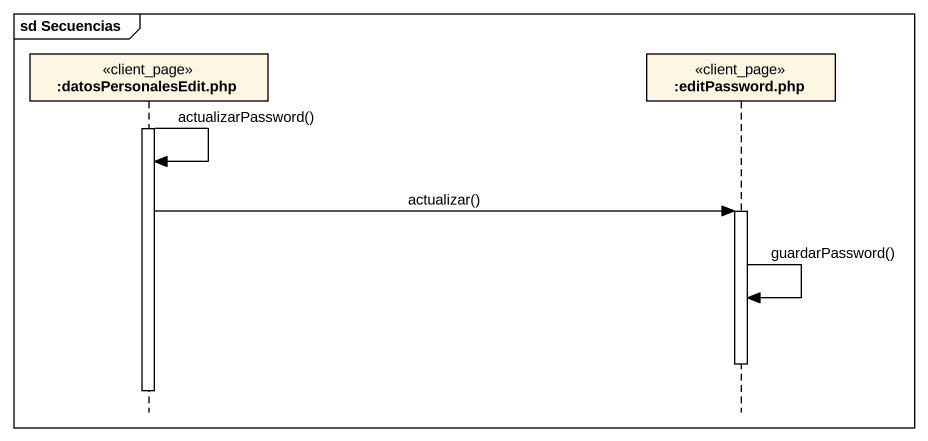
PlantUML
@startuml
mainframe sd Secuencias
hide footbox
participant ":datosPersonalesEdit.php" as datosPersonalesEdit_php <<client_page>>
participant ":editPassword.php" as editPassword_php <<client_page>>

activate datosPersonalesEdit_php
datosPersonalesEdit_php -> datosPersonalesEdit_php : actualizarPassword()
datosPersonalesEdit_php -> editPassword_php : actualizar()
activate editPassword_php
editPassword_php -> editPassword_php : guardarPassword()
deactivate editPassword_php
deactivate datosPersonalesEdit_php
@enduml
